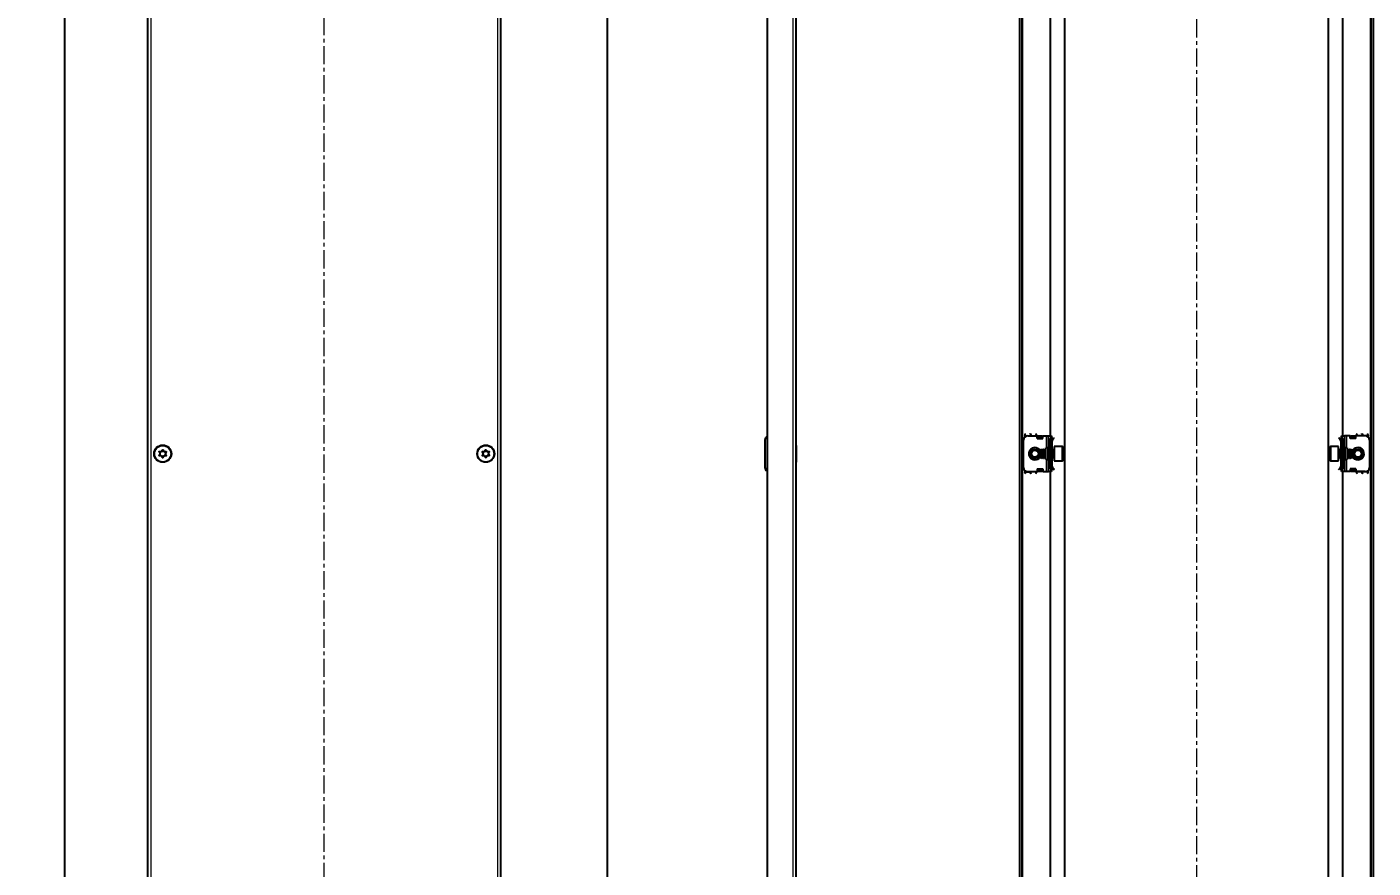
# Model space of a CAD drawing. Header units: millimetres. Extents: x 254 to 1192, y -979 to 1409.
# Drawn here: x 254 to 1192, y 237 to 823 of the extents above; entities that cross this region are included whole.
import ezdxf

# ---------------------------------------------------------------- set-up
doc = ezdxf.new("R2010")
doc.units = ezdxf.units.MM
doc.linetypes.add('CENTERX2', pattern=[20.32, 12.7, -2.54, 2.54, -2.54])
doc.layers.add('FORMAT', color=7, linetype='Continuous')
doc.styles.add('SLDTEXTSTYLE0', font='TXT', dxfattribs={"width": 0.75})
doc.dimstyles.new('SLDDIMSTYLE0', dxfattribs={"dimtxt": 20, "dimasz": 10, "dimexe": 0, "dimexo": 0.0625, "dimgap": 5, "dimtad": 2, "dimdec": 1, "dimrnd": 1e-09, "dimzin": 12, "dimdsep": 46, "dimtxsty": 'SLDTEXTSTYLE0', "dimsah": 1, "dimcen": 0.09, "dimadec": 0, "dimazin": 3, "dimtfac": 1, "dimtofl": 0, "dimtmove": 0, "dimatfit": 3, "dimfxl": 0, "dimfrac": 2, "dimtolj": 1, "dimtzin": 12, "dimarcsym": 0})

# ---------------------------------------------------------------- blocks, each defined once
blk = doc.blocks.new('_D_1')
at = {"layer": 'FORMAT'}
for p, q in [((340.17, 1294.05), (279.48, 1294.05)), ((280.48, 1294.05), (280.48, -866.95)), ((340.17, -866.95), (279.48, -866.95))]:
    blk.add_line(p, q, dxfattribs=at)
for points in [[(280.48, 1294.05), (278.94, 1284.05), (282.02, 1284.05)], [(280.48, -866.95), (282.02, -856.95), (278.94, -856.95)]]:
    blk.add_solid(points, dxfattribs=at)
at = {"layer": 'FORMAT', "insert": (254.7, 183.99), "char_height": 20, "attachment_point": 1, "rotation": 90, "style": 'SLDTEXTSTYLE0'}
blk.add_mtext('2161', dxfattribs=at)
blk = doc.blocks.new('_D_2')
at = {"layer": 'FORMAT'}
for p, q in [((573.99, 1226.05), (659.49, 1226.05)), ((658.49, 1226.05), (658.49, -798.95)), ((573.99, -798.95), (659.49, -798.95))]:
    blk.add_line(p, q, dxfattribs=at)
for points in [[(658.49, 1226.05), (656.95, 1216.05), (660.02, 1216.05)], [(658.49, -798.95), (660.02, -788.95), (656.95, -788.95)]]:
    blk.add_solid(points, dxfattribs=at)
at = {"layer": 'FORMAT', "insert": (632.7, 183.99), "char_height": 20, "attachment_point": 1, "rotation": 90, "style": 'SLDTEXTSTYLE0'}
blk.add_mtext('2025', dxfattribs=at)

msp = doc.modelspace()

# ---------------------------------------------------------------- linework, layer by layer
at = {"color": 7, "linetype": 'Continuous', "lineweight": 25}
for p, q in [((338.48, 1294.05), (338.48, -866.95)), ((584.48, -866.95), (584.48, 1294.05)), ((769.88, 1294.05), (769.88, -866.95)), ((945.93, -866.95), (945.93, 1294.05)), ((947.43, -866.95), (947.43, 1294.05)), ((1190.43, 1294.05), (1190.43, -866.95)), ((1191.93, 1294.05), (1191.93, -866.95)), ((789.88, 1291.95), (789.88, -864.85)), ((976.93, 1263.05), (976.93, -835.95)), ((1160.93, -835.95), (1160.93, 1263.05)), ((966.93, 1213.55), (966.93, 538.55)), ((1170.93, 538.55), (1170.93, 1213.55)), ((768.38, 535.55), (768.38, 516.55)), ((948.43, 516.55), (948.43, 535.55)), ((949.43, 538.8), (949.43, 537.78)), ((951.43, 538.55), (957.93, 538.55)), ((957.43, 538.8), (957.43, 538.55)), ((957.93, 536.55), (957.93, 538.55)), ((958.13, 538.43), (957.93, 538.43)), ((957.93, 536.55), (961.93, 536.55)), ((958.13, 536.55), (958.13, 538.43)), ((958.18, 538.17), (958.68, 538.52)), ((958.68, 538.17), (958.18, 537.82)), ((958.18, 537.82), (958.18, 538.17)), ((958.18, 536.9), (958.18, 537.82)), ((958.18, 536.55), (958.18, 536.9)), ((958.68, 538.52), (958.68, 538.17)), ((958.68, 538.52), (961.18, 538.52)), ((958.68, 538.17), (961.18, 538.17)), ((961.18, 538.17), (961.18, 538.52)), ((961.18, 538.52), (961.68, 538.17)), ((961.68, 537.82), (961.18, 538.17)), ((961.68, 538.17), (961.68, 537.82)), ((961.68, 537.82), (961.68, 536.9)), ((961.68, 536.9), (961.68, 536.55)), ((961.93, 536.55), (961.93, 538.55)), ((961.93, 538.55), (964.43, 538.55)), ((964.43, 538.55), (965.93, 538.55)), ((965.93, 538.55), (967.93, 538.55)), ((965.93, 535.55), (965.93, 538.55)), ((965.93, 516.55), (965.93, 535.55)), ((966.93, 516.55), (966.93, 535.55)), ((967.93, 538.55), (967.93, 537.78)), ((967.93, 537.78), (967.93, 514.31)), ((967.93, 537.46), (968.14, 537.26)), ((968.43, 534.8), (967.93, 534.8)), ((967.93, 531.3), (967.93, 534.8)), ((968.43, 536.55), (968.43, 536.09)), ((968.43, 531.3), (968.43, 534.8)), ((968.52, 536.21), (969.49, 537.19)), ((968.87, 535.86), (968.52, 536.21)), ((968.87, 535.86), (969.84, 536.83)), ((969.49, 537.19), (969.84, 536.83)), ((1168.37, 537.19), (1168.02, 536.83)), ((1168.99, 535.86), (1168.02, 536.83)), ((1169.34, 536.21), (1168.37, 537.19)), ((1168.99, 535.86), (1169.34, 536.21)), ((1169.43, 536.55), (1169.43, 536.15)), ((1169.43, 534.8), (1169.93, 534.8)), ((1169.43, 534.8), (1169.43, 531.3)), ((1169.72, 537.26), (1169.93, 537.46)), ((1169.93, 538.55), (1171.93, 538.55)), ((1169.93, 537.78), (1169.93, 538.55)), ((1169.93, 514.31), (1169.93, 537.78)), ((1169.93, 534.8), (1169.93, 531.3)), ((1170.93, 535.55), (1170.93, 516.55)), ((1171.93, 538.55), (1171.93, 535.55)), ((1173.43, 538.55), (1171.93, 538.55)), ((1171.93, 535.55), (1171.93, 516.55)), ((1175.93, 538.55), (1173.43, 538.55)), ((1175.93, 536.55), (1175.93, 538.55)), ((1179.93, 536.55), (1175.93, 536.55)), ((1176.18, 538.17), (1176.68, 538.52)), ((1176.68, 538.17), (1176.18, 537.82)), ((1176.18, 537.82), (1176.18, 538.17)), ((1176.18, 536.9), (1176.18, 537.82)), ((1176.18, 536.55), (1176.18, 536.9)), ((1176.68, 538.52), (1176.68, 538.17)), ((1176.68, 538.52), (1179.18, 538.52)), ((1176.68, 538.17), (1179.18, 538.17)), ((1179.18, 538.17), (1179.18, 538.52)), ((1179.18, 538.52), (1179.68, 538.17)), ((1179.68, 537.82), (1179.18, 538.17)), ((1179.68, 538.17), (1179.68, 537.82)), ((1179.68, 537.82), (1179.68, 536.9)), ((1179.68, 536.9), (1179.68, 536.55)), ((1179.73, 538.43), (1179.73, 536.55)), ((1179.93, 538.43), (1179.73, 538.43)), ((1179.93, 536.55), (1179.93, 538.55)), ((1186.43, 538.55), (1179.93, 538.55)), ((1180.43, 538.55), (1180.43, 538.8)), ((1188.43, 537.78), (1188.43, 538.8)), ((1189.43, 535.55), (1189.43, 516.55)), ((790.13, 531.83), (789.88, 531.83)), ((790.13, 531.83), (790.13, 531.12)), ((790.13, 531.12), (790.13, 520.26)), ((960.48, 529.05), (959.93, 528.49)), ((959.93, 528.49), (959.93, 524.73)), ((960.54, 529.05), (960.48, 529.05)), ((960.48, 529.05), (960.48, 524.43)), ((960.93, 528.49), (960.54, 529.05)), ((960.54, 529.05), (960.54, 528.58)), ((960.54, 528.58), (960.54, 523.05)), ((961.32, 529.05), (960.93, 528.49)), ((960.93, 528.49), (960.93, 528.11)), ((960.93, 528.11), (960.93, 523.6)), ((961.54, 529.05), (961.32, 529.05)), ((961.32, 529.05), (961.32, 528.58)), ((961.32, 528.58), (961.32, 523.05)), ((961.93, 528.49), (961.54, 529.05)), ((961.54, 529.05), (961.54, 528.58)), ((961.54, 528.58), (961.54, 523.05)), ((962.32, 529.05), (961.93, 528.49)), ((961.93, 528.49), (961.93, 528.11)), ((961.93, 528.11), (961.93, 523.6)), ((962.54, 529.05), (962.32, 529.05)), ((962.32, 529.05), (962.32, 528.58)), ((962.32, 528.58), (962.32, 523.05)), ((962.93, 528.49), (962.54, 529.05)), ((962.54, 529.05), (962.54, 528.58)), ((962.54, 528.58), (962.54, 523.05)), ((963.32, 529.05), (962.93, 528.49)), ((962.93, 528.49), (962.93, 528.11)), ((962.93, 528.11), (962.93, 523.6)), ((963.54, 529.05), (963.32, 529.05)), ((963.32, 529.05), (963.32, 528.58)), ((963.32, 528.58), (963.32, 523.05)), ((963.93, 528.49), (963.54, 529.05)), ((963.54, 529.05), (963.54, 528.58)), ((963.54, 528.58), (963.54, 523.05)), ((965.43, 530.05), (963.93, 530.05)), ((963.93, 522.05), (963.93, 530.05)), ((968.43, 531.3), (967.93, 531.3)), ((968.32, 529.05), (967.93, 528.49)), ((968.54, 529.05), (968.32, 529.05)), ((968.32, 529.05), (968.32, 528.58)), ((968.32, 528.58), (968.32, 523.05)), ((968.43, 529.05), (968.43, 531.3)), ((968.93, 528.49), (968.54, 529.05)), ((968.54, 529.05), (968.54, 528.58)), ((968.54, 528.58), (968.54, 523.05)), ((969.32, 529.05), (968.93, 528.49)), ((968.93, 528.49), (968.93, 528.11)), ((968.93, 528.11), (968.93, 523.6)), ((969.68, 529.05), (969.32, 529.05)), ((969.32, 529.05), (969.32, 528.58)), ((969.32, 528.58), (969.32, 523.05)), ((975.33, 531.05), (969.93, 531.05)), ((969.93, 531.05), (969.93, 523.35)), ((975.93, 530.45), (975.93, 523.68)), ((1161.93, 521.65), (1161.93, 530.45)), ((1167.93, 531.05), (1162.53, 531.05)), ((1167.93, 521.05), (1167.93, 531.05)), ((1168.54, 529.05), (1168.18, 529.05)), ((1168.93, 528.49), (1168.54, 529.05)), ((1168.54, 528.58), (1168.54, 529.05)), ((1168.54, 523.05), (1168.54, 528.58)), ((1169.32, 529.05), (1168.93, 528.49)), ((1168.93, 528.11), (1168.93, 528.49)), ((1168.93, 523.6), (1168.93, 528.11)), ((1169.54, 529.05), (1169.32, 529.05)), ((1169.32, 528.58), (1169.32, 529.05)), ((1169.32, 523.05), (1169.32, 528.58)), ((1169.93, 531.3), (1169.43, 531.3)), ((1169.43, 531.3), (1169.43, 529.05)), ((1169.93, 528.49), (1169.54, 529.05)), ((1169.54, 528.58), (1169.54, 529.05)), ((1169.54, 523.05), (1169.54, 528.58)), ((1173.93, 530.05), (1172.43, 530.05)), ((1173.93, 530.05), (1173.93, 522.05)), ((1174.32, 529.05), (1173.93, 528.49)), ((1174.54, 529.05), (1174.32, 529.05)), ((1174.32, 528.58), (1174.32, 529.05)), ((1174.32, 523.05), (1174.32, 528.58)), ((1174.93, 528.49), (1174.54, 529.05)), ((1174.54, 528.58), (1174.54, 529.05)), ((1174.54, 523.05), (1174.54, 528.58)), ((1175.32, 529.05), (1174.93, 528.49)), ((1174.93, 528.11), (1174.93, 528.49)), ((1174.93, 523.6), (1174.93, 528.11)), ((1175.54, 529.05), (1175.32, 529.05)), ((1175.32, 528.58), (1175.32, 529.05)), ((1175.32, 523.05), (1175.32, 528.58)), ((1175.93, 528.49), (1175.54, 529.05)), ((1175.54, 528.58), (1175.54, 529.05)), ((1175.54, 523.05), (1175.54, 528.58)), ((1176.32, 529.05), (1175.93, 528.49)), ((1175.93, 528.11), (1175.93, 528.49)), ((1175.93, 523.6), (1175.93, 528.11)), ((1176.54, 529.05), (1176.32, 529.05)), ((1176.32, 528.58), (1176.32, 529.05)), ((1176.32, 523.05), (1176.32, 528.58)), ((1176.93, 528.49), (1176.54, 529.05)), ((1176.54, 528.58), (1176.54, 529.05)), ((1176.54, 523.05), (1176.54, 528.58)), ((1177.32, 529.05), (1176.93, 528.49)), ((1176.93, 528.11), (1176.93, 528.49)), ((1176.93, 523.6), (1176.93, 528.11)), ((1177.38, 529.05), (1177.32, 529.05)), ((1177.32, 528.58), (1177.32, 529.05)), ((1177.32, 523.05), (1177.32, 528.58)), ((1177.93, 528.49), (1177.38, 529.05)), ((1177.38, 523.05), (1177.38, 529.05)), ((1177.93, 523.6), (1177.93, 528.49)), ((789.88, 520.26), (790.13, 520.26)), ((959.93, 524.73), (959.93, 523.6)), ((959.93, 523.6), (960.48, 523.05)), ((960.48, 524.43), (960.48, 523.05)), ((960.48, 523.05), (960.54, 523.05)), ((960.54, 523.05), (960.93, 523.6)), ((960.93, 523.6), (961.32, 523.05)), ((961.32, 523.05), (961.54, 523.05)), ((961.54, 523.05), (961.93, 523.6)), ((961.93, 523.6), (962.32, 523.05)), ((962.32, 523.05), (962.54, 523.05)), ((962.54, 523.05), (962.93, 523.6)), ((962.93, 523.6), (963.32, 523.05)), ((963.32, 523.05), (963.54, 523.05)), ((963.54, 523.05), (963.93, 523.6)), ((963.93, 522.05), (965.43, 522.05)), ((965.93, 513.55), (965.93, 516.55)), ((967.93, 523.6), (968.32, 523.05)), ((967.93, 520.8), (968.43, 520.8)), ((967.93, 517.3), (967.93, 520.8)), ((968.43, 517.3), (967.93, 517.3)), ((968.32, 523.05), (968.54, 523.05)), ((968.43, 520.8), (968.43, 523.05)), ((968.43, 517.3), (968.43, 520.8)), ((968.43, 515.55), (968.43, 515.94)), ((968.87, 516.24), (968.52, 515.88)), ((968.52, 515.88), (969.49, 514.91)), ((968.54, 523.05), (968.93, 523.6)), ((968.87, 516.24), (969.84, 515.26)), ((968.93, 523.6), (969.32, 523.05)), ((969.32, 523.05), (969.68, 523.05)), ((969.93, 523.35), (969.93, 521.05)), ((969.93, 521.05), (975.33, 521.05)), ((975.93, 523.68), (975.93, 521.65)), ((1162.53, 521.05), (1167.93, 521.05)), ((1168.99, 516.24), (1168.02, 515.26)), ((1168.18, 523.05), (1168.54, 523.05)), ((1169.34, 515.88), (1168.37, 514.91)), ((1168.54, 523.05), (1168.93, 523.6)), ((1168.93, 523.6), (1169.32, 523.05)), ((1168.99, 516.24), (1169.34, 515.88)), ((1169.32, 523.05), (1169.54, 523.05)), ((1169.43, 523.05), (1169.43, 520.8)), ((1169.43, 520.8), (1169.93, 520.8)), ((1169.43, 520.8), (1169.43, 517.3)), ((1169.43, 517.3), (1169.93, 517.3)), ((1169.43, 515.55), (1169.43, 516.01)), ((1169.54, 523.05), (1169.93, 523.6)), ((1169.93, 520.8), (1169.93, 517.3)), ((1171.93, 516.55), (1171.93, 513.55)), ((1172.43, 522.05), (1173.93, 522.05)), ((1173.93, 523.6), (1174.32, 523.05)), ((1174.32, 523.05), (1174.54, 523.05)), ((1174.54, 523.05), (1174.93, 523.6)), ((1174.93, 523.6), (1175.32, 523.05)), ((1175.32, 523.05), (1175.54, 523.05)), ((1175.54, 523.05), (1175.93, 523.6)), ((1175.93, 523.6), (1176.32, 523.05)), ((1176.32, 523.05), (1176.54, 523.05)), ((1176.54, 523.05), (1176.93, 523.6)), ((1176.93, 523.6), (1177.32, 523.05)), ((1177.32, 523.05), (1177.38, 523.05)), ((1177.38, 523.05), (1177.93, 523.6)), ((949.43, 514.31), (949.43, 513.3)), ((951.43, 513.55), (957.93, 513.55)), ((957.43, 513.55), (957.43, 513.3)), ((957.93, 515.55), (957.93, 513.55)), ((957.93, 515.55), (961.93, 515.55)), ((957.93, 513.67), (958.13, 513.67)), ((958.13, 513.67), (958.13, 515.55)), ((958.18, 515.2), (958.18, 515.55)), ((958.18, 514.28), (958.18, 515.2)), ((958.18, 513.93), (958.18, 514.28)), ((958.18, 514.28), (958.68, 513.93)), ((958.68, 513.57), (958.18, 513.93)), ((958.68, 513.93), (958.68, 513.57)), ((961.18, 513.93), (958.68, 513.93)), ((961.18, 513.57), (958.68, 513.57)), ((961.18, 513.93), (961.68, 514.28)), ((961.18, 513.57), (961.18, 513.93)), ((961.68, 513.93), (961.18, 513.57)), ((961.68, 515.55), (961.68, 515.2)), ((961.68, 515.2), (961.68, 514.28)), ((961.68, 514.28), (961.68, 513.93)), ((961.93, 515.55), (961.93, 513.55)), ((961.93, 513.55), (964.43, 513.55)), ((964.43, 513.55), (965.93, 513.55)), ((967.93, 513.55), (965.93, 513.55)), ((966.93, 513.55), (966.93, -86.45)), ((968.14, 514.84), (967.93, 514.63)), ((967.93, 514.31), (967.93, 513.55)), ((969.49, 514.91), (969.84, 515.26)), ((1168.37, 514.91), (1168.02, 515.26)), ((1169.93, 514.63), (1169.72, 514.84)), ((1169.93, 513.55), (1169.93, 514.31)), ((1171.93, 513.55), (1169.93, 513.55)), ((1170.93, -86.45), (1170.93, 513.55)), ((1173.43, 513.55), (1171.93, 513.55)), ((1175.93, 513.55), (1173.43, 513.55)), ((1179.93, 515.55), (1175.93, 515.55)), ((1175.93, 515.55), (1175.93, 513.55)), ((1176.18, 515.2), (1176.18, 515.55)), ((1176.18, 514.28), (1176.18, 515.2)), ((1176.18, 514.28), (1176.68, 513.93)), ((1176.18, 513.93), (1176.18, 514.28)), ((1176.68, 513.57), (1176.18, 513.93)), ((1179.18, 513.93), (1176.68, 513.93)), ((1176.68, 513.93), (1176.68, 513.57)), ((1179.18, 513.57), (1176.68, 513.57)), ((1179.18, 513.93), (1179.68, 514.28)), ((1179.18, 513.57), (1179.18, 513.93)), ((1179.68, 513.93), (1179.18, 513.57)), ((1179.68, 515.55), (1179.68, 515.2)), ((1179.68, 515.2), (1179.68, 514.28)), ((1179.68, 514.28), (1179.68, 513.93)), ((1179.73, 515.55), (1179.73, 513.67)), ((1179.73, 513.67), (1179.93, 513.67)), ((1179.93, 515.55), (1179.93, 513.55)), ((1186.43, 513.55), (1179.93, 513.55)), ((1180.43, 513.3), (1180.43, 513.55)), ((1188.43, 513.3), (1188.43, 514.31))]:
    msp.add_line(p, q, dxfattribs=at)
at = {"color": 8, "linetype": 'Continuous', "lineweight": 18}
for p, q in [((787.78, 1294.05), (787.78, -866.95)), ((340.58, 1291.95), (340.58, -864.85)), ((582.38, -864.85), (582.38, 1291.95)), ((948.03, -864.85), (948.03, 1291.95)), ((1189.83, 1291.95), (1189.83, -864.85)), ((949.43, 538.8), (953.43, 538.8)), ((953.43, 538.8), (957.43, 538.8)), ((961.68, 536.9), (958.18, 536.9)), ((964.43, 530.05), (964.43, 538.55)), ((966.93, 535.55), (965.93, 535.55)), ((967.93, 537.05), (968.14, 537.26)), ((967.93, 536.55), (968.43, 536.55)), ((1169.93, 536.55), (1169.43, 536.55)), ((1169.93, 537.05), (1169.72, 537.26)), ((1171.93, 535.55), (1170.93, 535.55)), ((1173.43, 538.55), (1173.43, 530.05)), ((1179.68, 536.9), (1176.18, 536.9)), ((1180.43, 538.8), (1184.43, 538.8)), ((1188.43, 538.8), (1184.43, 538.8)), ((965.43, 522.05), (965.43, 530.05)), ((969.68, 523.05), (969.68, 529.05)), ((975.33, 523.35), (975.33, 531.05)), ((1162.53, 531.05), (1162.53, 521.05)), ((1168.18, 529.05), (1168.18, 524.43)), ((1172.43, 530.05), (1172.43, 522.05)), ((964.43, 513.55), (964.43, 522.05)), ((965.93, 516.55), (966.93, 516.55)), ((975.33, 521.05), (975.33, 523.35)), ((1168.18, 524.43), (1168.18, 523.05)), ((1170.93, 516.55), (1171.93, 516.55)), ((1173.43, 522.05), (1173.43, 513.55)), ((949.43, 513.3), (953.43, 513.3)), ((957.43, 513.3), (953.43, 513.3)), ((958.18, 515.2), (961.68, 515.2)), ((967.93, 515.55), (968.43, 515.55)), ((967.93, 515.05), (968.14, 514.84)), ((1169.93, 515.55), (1169.43, 515.55)), ((1169.93, 515.05), (1169.72, 514.84)), ((1176.18, 515.2), (1179.68, 515.2)), ((1184.43, 513.3), (1180.43, 513.3)), ((1188.43, 513.3), (1184.43, 513.3))]:
    msp.add_line(p, q, dxfattribs=at)
at = {"color": 7, "linetype": 'Continuous', "lineweight": 25}
for centre, radius in [((348.98, 526.05), 6), ((348.98, 526.05), 5.79), ((348.98, 526.05), 1.85), ((573.98, 526.05), 6), ((573.98, 526.05), 5.79), ((573.98, 526.05), 1.85), ((956.43, 526.05), 3), ((956.43, 526.05), 2.76), ((956.43, 526.05), 2.45), ((1181.43, 526.05), 3), ((1181.43, 526.05), 2.76), ((1181.43, 526.05), 2.45)]:
    msp.add_circle(centre, radius, dxfattribs=at)
for centre, radius, start, end in [((771.38, 535.55), 3, 120, 180), ((951.43, 535.55), 3, 90, 180), ((969.93, 535.55), 3, 131.81031, 180), ((967.43, 536.55), 1, 360, 45), ((1170.43, 536.55), 1, 135, 180), ((1167.93, 535.55), 3, 360, 48.18969), ((1186.43, 535.55), 3, 360, 90), ((956.43, 526.05), 4, 90, 331.04498), ((956.43, 526.05), 4, 28.95502, 90), ((965.43, 530.55), 0.5, 270, 0), ((969.68, 529.3), 0.25, 270, 0), ((975.33, 530.45), 0.6, 0, 90), ((1162.53, 530.45), 0.6, 90, 180), ((1168.18, 529.3), 0.25, 180, 270), ((1172.43, 530.55), 0.5, 180, 270), ((1181.43, 526.05), 4, 270, 151.04498), ((771.38, 516.55), 3, 180, 240), ((951.43, 516.55), 3, 180, 270), ((965.43, 521.55), 0.5, 360, 90), ((969.93, 516.55), 3, 180, 228.18969), ((969.68, 522.8), 0.25, 360, 90), ((975.33, 521.65), 0.6, 270, 360), ((1162.53, 521.65), 0.6, 180, 270), ((1168.18, 522.8), 0.25, 90, 180), ((1167.93, 516.55), 3, 311.81031, 360), ((1172.43, 521.55), 0.5, 90, 180), ((1181.43, 526.05), 4, 208.95502, 270), ((1186.43, 516.55), 3, 270, 360), ((967.43, 515.55), 1, 315, 360), ((1170.43, 515.55), 1, 180, 225)]:
    msp.add_arc(centre, radius, start, end, dxfattribs=at)
at = {"color": 8, "linetype": 'Continuous', "lineweight": 18}
for centre, start, end in [((956.43, 526.05), 35.46217, 270), ((1181.43, 526.05), 215.46217, 90), ((1181.43, 526.05), 90, 144.53783), ((956.43, 526.05), 270, 324.53783)]:
    msp.add_arc(centre, 4.5, start, end, dxfattribs=at)
at = {"color": 7, "linetype": 'Continuous', "lineweight": 25}
for points, knots in [([(949.43, 538.8), (949.53, 539.04), (949.72, 539.53), (949.91, 539.92), (950, 540.12)], [0, 0, 0, 0, 0.502065, 1, 1, 1, 1]), ([(952.86, 540.11), (952.94, 539.95), (953.11, 539.61), (953.3, 539.12), (953.41, 538.84), (953.43, 538.8)], [0, 0, 0, 0, 0.4154826, 0.9171518, 1, 1, 1, 1]), ([(953.43, 538.8), (953.53, 539.04), (953.72, 539.53), (953.91, 539.92), (954, 540.12)], [0, 0, 0, 0, 0.502065, 1, 1, 1, 1]), ([(956.86, 540.11), (956.94, 539.95), (957.11, 539.61), (957.3, 539.12), (957.41, 538.84), (957.43, 538.8)], [0, 0, 0, 0, 0.415483, 0.917152, 1, 1, 1, 1]), ([(968.52, 536.21), (968.36, 536.02), (968.06, 535.65), (967.94, 535.12), (967.93, 534.84), (967.93, 534.8)], [0, 0, 0, 0, 0.461863, 0.923726, 1, 1, 1, 1]), ([(968.87, 535.86), (968.75, 535.71), (968.57, 535.48), (968.45, 535.1), (968.44, 534.9), (968.43, 534.8)], [0, 0, 0, 0, 0.485042, 0.738404, 1, 1, 1, 1]), ([(1169.43, 534.8), (1169.41, 534.99), (1169.38, 535.28), (1169.19, 535.63), (1169.06, 535.78), (1168.99, 535.86)], [0, 0, 0, 0, 0.485042, 0.738404, 1, 1, 1, 1]), ([(1169.93, 534.8), (1169.9, 535.04), (1169.85, 535.52), (1169.57, 535.98), (1169.37, 536.18), (1169.34, 536.21)], [0, 0, 0, 0, 0.461863, 0.923726, 1, 1, 1, 1]), ([(1180.43, 538.8), (1180.53, 539.04), (1180.72, 539.53), (1180.91, 539.92), (1181, 540.12)], [0, 0, 0, 0, 0.502065, 1, 1, 1, 1]), ([(1183.86, 540.11), (1183.94, 539.95), (1184.11, 539.61), (1184.3, 539.12), (1184.41, 538.84), (1184.43, 538.8)], [0, 0, 0, 0, 0.4154826, 0.9171518, 1, 1, 1, 1]), ([(1184.43, 538.8), (1184.53, 539.04), (1184.72, 539.53), (1184.91, 539.92), (1185, 540.12)], [0, 0, 0, 0, 0.502065, 1, 1, 1, 1]), ([(1187.86, 540.11), (1187.94, 539.95), (1188.11, 539.61), (1188.3, 539.12), (1188.41, 538.84), (1188.43, 538.8)], [0, 0, 0, 0, 0.415483, 0.917152, 1, 1, 1, 1]), ([(351.43, 527.4), (351.43, 527.41), (351.41, 527.43), (351.36, 527.45), (351.21, 527.48), (350.83, 527.47), (350.29, 527.46), (349.73, 527.76), (349.45, 528.2), (349.28, 528.55), (349.16, 528.76), (349.1, 528.82), (349.06, 528.85), (349.03, 528.85), (349, 528.84), (348.94, 528.8), (348.79, 528.58), (348.58, 528.15), (348.13, 527.6), (347.42, 527.51), (346.95, 527.57), (346.68, 527.55), (346.61, 527.53), (346.59, 527.51), (346.58, 527.48), (346.57, 527.44), (346.58, 527.4), (346.61, 527.32), (346.71, 527.12), (346.92, 526.8), (347.13, 526.33), (347.1, 525.7), (346.8, 525.25), (346.58, 524.92), (346.52, 524.78), (346.52, 524.73), (346.53, 524.7), (346.55, 524.67), (346.61, 524.64), (346.75, 524.62), (347.14, 524.63), (347.68, 524.64), (348.23, 524.34), (348.51, 523.9), (348.68, 523.55), (348.8, 523.34), (348.86, 523.27), (348.9, 523.25), (348.93, 523.25), (348.96, 523.26), (349.02, 523.3), (349.18, 523.52), (349.38, 523.95), (349.84, 524.49), (350.54, 524.58), (351.02, 524.53), (351.28, 524.54), (351.35, 524.57), (351.37, 524.59), (351.39, 524.62), (351.39, 524.65), (351.38, 524.7), (351.36, 524.78), (351.25, 524.97), (351.05, 525.3), (350.83, 525.77), (350.87, 526.4), (351.17, 526.85), (351.38, 527.18), (351.44, 527.31), (351.45, 527.37), (351.44, 527.39), (351.43, 527.4)], [0, 0, 0, 0, 0.002009, 0.00442, 0.009365, 0.025528, 0.067705, 0.095786, 0.124646, 0.150342, 0.160519, 0.163394, 0.165697, 0.167245, 0.168874, 0.17077, 0.178606, 0.211994, 0.249994, 0.287995, 0.321383, 0.329219, 0.331115, 0.332744, 0.334292, 0.336217, 0.338535, 0.341318, 0.349662, 0.375358, 0.404217, 0.432298, 0.474475, 0.490639, 0.496669, 0.49844, 0.5, 0.502009, 0.50442, 0.509365, 0.525528, 0.567705, 0.595786, 0.624646, 0.650342, 0.660519, 0.663394, 0.665697, 0.667245, 0.668874, 0.67077, 0.678606, 0.711994, 0.749994, 0.787995, 0.821383, 0.829219, 0.831115, 0.832744, 0.834292, 0.836217, 0.838535, 0.841318, 0.849662, 0.875358, 0.904217, 0.932298, 0.974475, 0.990639, 0.996669, 0.99844, 1, 1, 1, 1]), ([(571.53, 527.4), (571.52, 527.39), (571.52, 527.36), (571.53, 527.3), (571.58, 527.17), (571.8, 526.85), (572.1, 526.4), (572.13, 525.77), (571.92, 525.3), (571.71, 524.96), (571.6, 524.75), (571.57, 524.66), (571.57, 524.62), (571.59, 524.59), (571.61, 524.57), (571.68, 524.54), (571.95, 524.53), (572.42, 524.58), (573.13, 524.49), (573.58, 523.95), (573.79, 523.52), (573.94, 523.3), (574, 523.26), (574.03, 523.25), (574.06, 523.25), (574.09, 523.27), (574.12, 523.3), (574.18, 523.36), (574.29, 523.56), (574.45, 523.9), (574.73, 524.34), (575.29, 524.64), (575.83, 524.63), (576.22, 524.62), (576.37, 524.65), (576.42, 524.67), (576.44, 524.7), (576.45, 524.74), (576.44, 524.79), (576.38, 524.93), (576.17, 525.25), (575.87, 525.7), (575.83, 526.33), (576.05, 526.8), (576.25, 527.13), (576.37, 527.34), (576.39, 527.43), (576.39, 527.48), (576.37, 527.51), (576.35, 527.53), (576.28, 527.55), (576.02, 527.57), (575.54, 527.51), (574.84, 527.6), (574.38, 528.15), (574.18, 528.58), (574.02, 528.8), (573.96, 528.84), (573.93, 528.85), (573.9, 528.85), (573.87, 528.83), (573.84, 528.8), (573.79, 528.74), (573.68, 528.54), (573.51, 528.2), (573.23, 527.76), (572.68, 527.46), (572.14, 527.47), (571.74, 527.48), (571.6, 527.45), (571.55, 527.42), (571.53, 527.41), (571.53, 527.4)], [0, 0, 0, 0, 0.002009, 0.00442, 0.009365, 0.025528, 0.067705, 0.095786, 0.124646, 0.150342, 0.160519, 0.163394, 0.165697, 0.167245, 0.168874, 0.17077, 0.178606, 0.211994, 0.249994, 0.287995, 0.321383, 0.329219, 0.331115, 0.332744, 0.334292, 0.336217, 0.338535, 0.341318, 0.349662, 0.375358, 0.404217, 0.432298, 0.474475, 0.490639, 0.496669, 0.49844, 0.5, 0.502009, 0.50442, 0.509365, 0.525528, 0.567705, 0.595786, 0.624646, 0.650342, 0.660519, 0.663394, 0.665697, 0.667245, 0.668874, 0.67077, 0.678606, 0.711994, 0.749994, 0.787995, 0.821383, 0.829219, 0.831115, 0.832744, 0.834292, 0.836217, 0.838535, 0.841318, 0.849662, 0.875358, 0.904217, 0.932298, 0.974475, 0.990639, 0.996669, 0.99844, 1, 1, 1, 1]), ([(967.93, 517.3), (967.96, 517.06), (968.01, 516.57), (968.29, 516.12), (968.49, 515.91), (968.52, 515.88)], [0, 0, 0, 0, 0.461863, 0.923726, 1, 1, 1, 1]), ([(968.43, 517.3), (968.45, 517.11), (968.48, 516.82), (968.67, 516.47), (968.8, 516.32), (968.87, 516.24)], [0, 0, 0, 0, 0.485042, 0.738404, 1, 1, 1, 1]), ([(1168.99, 516.24), (1169.11, 516.39), (1169.29, 516.62), (1169.41, 517), (1169.42, 517.2), (1169.43, 517.3)], [0, 0, 0, 0, 0.485042, 0.738404, 1, 1, 1, 1]), ([(1169.34, 515.88), (1169.5, 516.07), (1169.8, 516.45), (1169.92, 516.98), (1169.93, 517.26), (1169.93, 517.3)], [0, 0, 0, 0, 0.4618628, 0.9237257, 1, 1, 1, 1]), ([(950, 511.99), (949.92, 512.14), (949.75, 512.49), (949.56, 512.98), (949.45, 513.26), (949.43, 513.3)], [0, 0, 0, 0, 0.415483, 0.917152, 1, 1, 1, 1]), ([(953.43, 513.3), (953.33, 513.05), (953.14, 512.57), (952.95, 512.17), (952.86, 511.98)], [0, 0, 0, 0, 0.502065, 1, 1, 1, 1]), ([(954, 511.99), (953.92, 512.14), (953.75, 512.49), (953.56, 512.98), (953.45, 513.26), (953.43, 513.3)], [0, 0, 0, 0, 0.415483, 0.917152, 1, 1, 1, 1]), ([(957.43, 513.3), (957.33, 513.05), (957.14, 512.57), (956.95, 512.17), (956.86, 511.98)], [0, 0, 0, 0, 0.502065, 1, 1, 1, 1]), ([(1181, 511.99), (1180.92, 512.14), (1180.75, 512.49), (1180.56, 512.98), (1180.45, 513.26), (1180.43, 513.3)], [0, 0, 0, 0, 0.4154826, 0.9171518, 1, 1, 1, 1]), ([(1184.43, 513.3), (1184.33, 513.05), (1184.14, 512.57), (1183.95, 512.17), (1183.86, 511.98)], [0, 0, 0, 0, 0.502065, 1, 1, 1, 1]), ([(1185, 511.99), (1184.92, 512.14), (1184.75, 512.49), (1184.56, 512.98), (1184.45, 513.26), (1184.43, 513.3)], [0, 0, 0, 0, 0.415483, 0.917152, 1, 1, 1, 1]), ([(1188.43, 513.3), (1188.33, 513.05), (1188.14, 512.57), (1187.95, 512.17), (1187.86, 511.98)], [0, 0, 0, 0, 0.502065, 1, 1, 1, 1])]:
    msp.add_open_spline(points, degree=3, knots=knots, dxfattribs=at)
at = {"layer": 'FORMAT', "linetype": 'CENTERX2', "lineweight": 18}
for p, q in [((461.48, -868.95), (461.48, 1296.05)), ((1068.93, 1296.05), (1068.93, -868.95))]:
    msp.add_line(p, q, dxfattribs=at)

# ---------------------------------------------------------------- dimensions: what is measured, and where the dimension line sits
at = {"layer": 'FORMAT'}
for base, p1, p2, picture, middle in [((280.48, -866.95), (340.18, 1294.05), (340.18, -866.95), '_D_1', (280.48, 213.55)), ((658.49, -798.95), (573.98, 1226.05), (573.98, -798.95), '_D_2', (658.49, 213.55))]:
    dim = msp.add_linear_dim(base=base, p1=p1, p2=p2, angle=90, dimstyle='SLDDIMSTYLE0', dxfattribs=at)
    dim.commit()
    dim.dimension.update_dxf_attribs({"geometry": picture, "text_midpoint": middle, "dimtype": 160})

doc.saveas('drawing.dxf')
